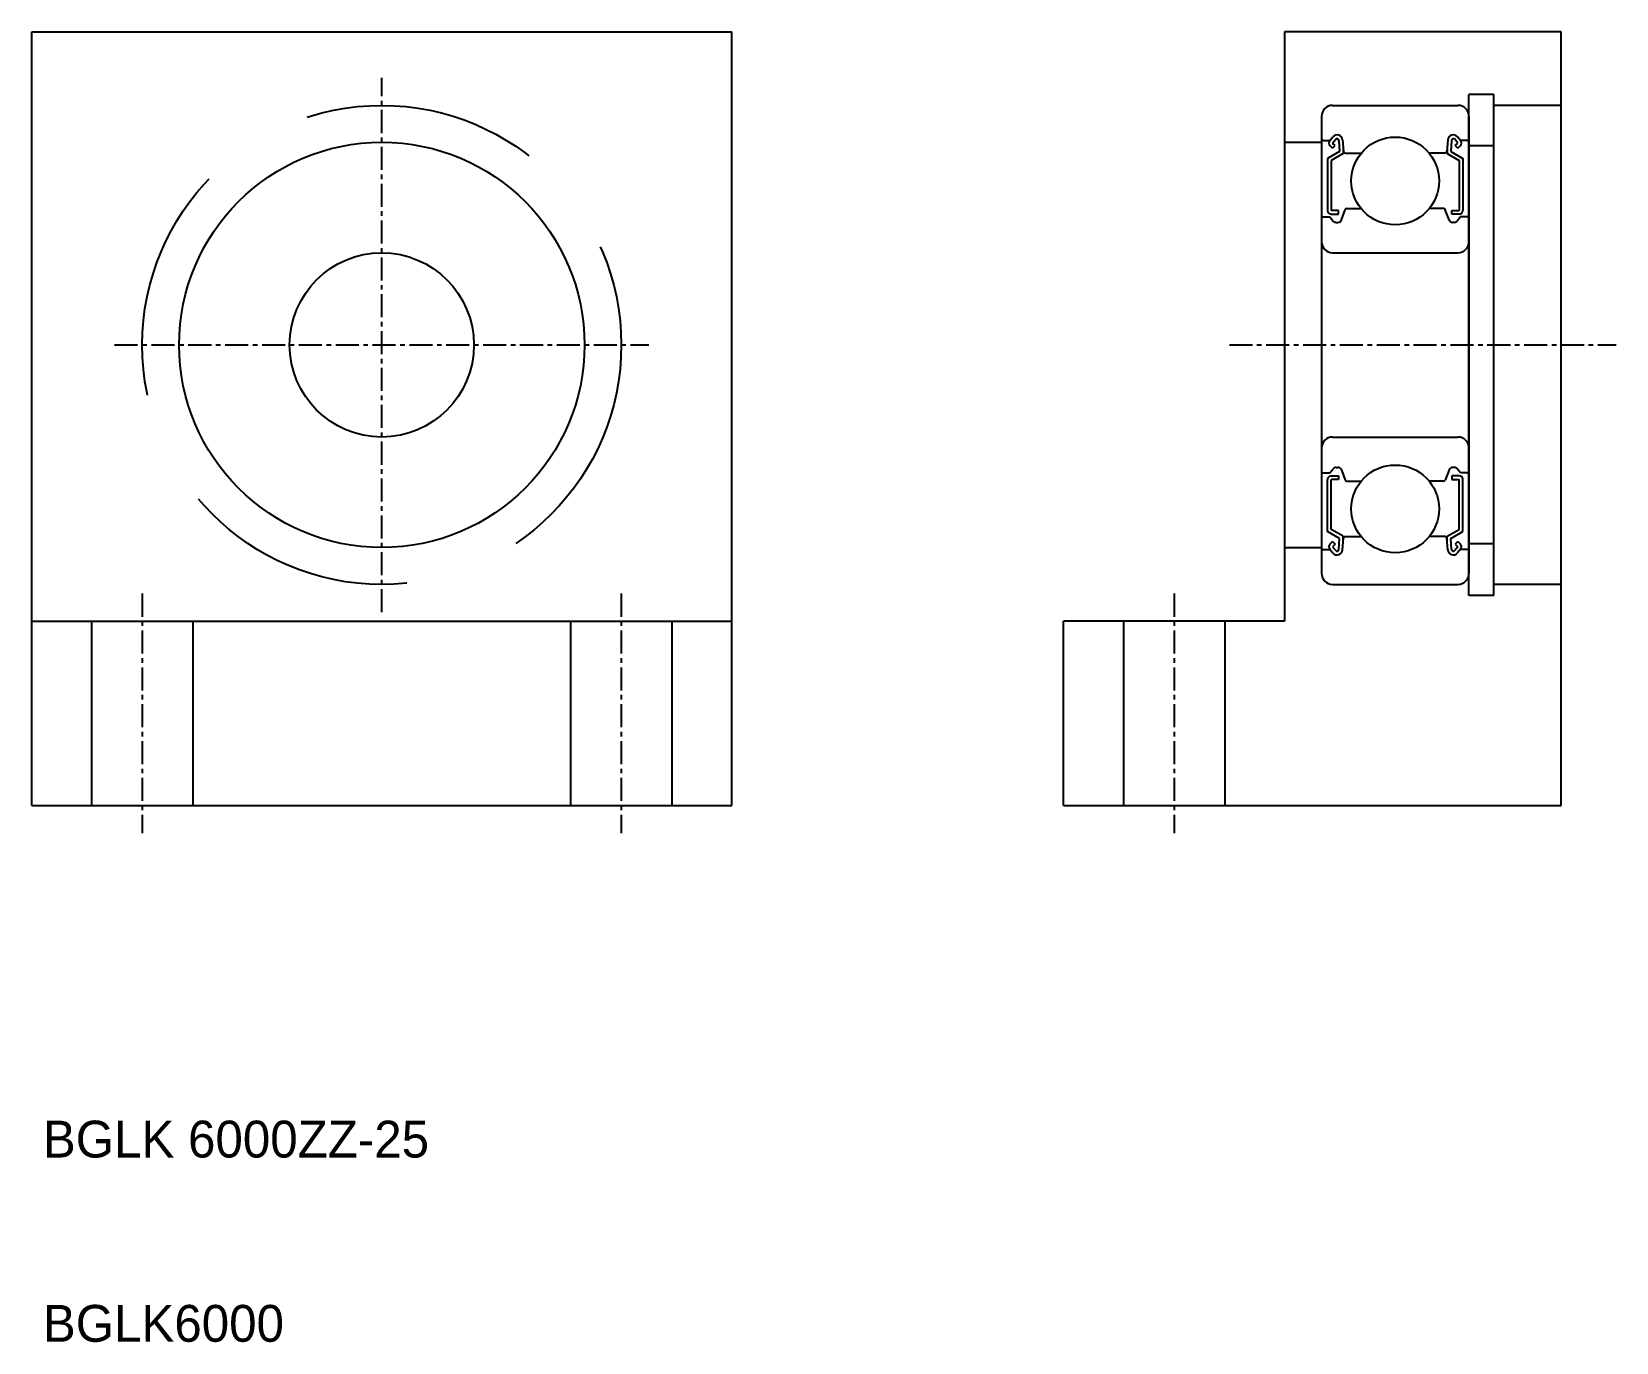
# Model space of a CAD drawing. Extents: x 93.6 to 179.6, y 66.9 to 138.1.
import ezdxf

# ---------------------------------------------------------------- set-up
doc = ezdxf.new("R2010")
doc.units = 0
doc.linetypes.add('CENTER', pattern=[2, 1.25, -0.25, 0.25, -0.25])
doc.linetypes.add('DASHED', pattern=[19.05, 12.7, -6.35])
doc.layers.get('0').update_dxf_attribs({"linetype": 'CONTINUOUS'})
doc.layers.add('CENTER', color=1, linetype='CENTER')

msp = doc.modelspace()

# ---------------------------------------------------------------- linework, layer by layer
for p, q in [((93.624, 96.082), (93.624, 138.082)), ((93.624, 138.082), (131.624, 138.082)), ((131.624, 96.082), (131.624, 138.082)), ((176.624, 138.082), (161.624, 138.082)), ((161.624, 138.082), (161.624, 106.082)), ((176.624, 96.082), (176.624, 138.082)), ((171.624, 107.482), (171.624, 134.682)), ((172.974, 134.682), (171.624, 134.682)), ((172.974, 107.482), (172.974, 134.682)), ((163.624, 133.482), (163.624, 108.682)), ((164.224, 134.082), (171.024, 134.082)), ((171.624, 133.482), (171.624, 108.682)), ((176.624, 134.082), (172.974, 134.082)), ((163.724, 132.182), (164.084, 132.182)), ((164.605, 131.583), (163.955, 131.207)), ((164.073, 132.168), (164.244, 132.373)), ((164.226, 131.757), (164.085, 131.899)), ((164.226, 132.04), (164.396, 132.242)), ((164.367, 131.899), (164.226, 132.04)), ((164.226, 131.757), (164.367, 131.899)), ((164.573, 132.183), (164.605, 131.583)), ((164.773, 132.206), (164.827, 131.573)), ((164.805, 131.828), (164.805, 131.467)), ((170.476, 132.206), (170.421, 131.573)), ((170.443, 131.828), (170.443, 131.467)), ((170.676, 132.183), (170.643, 131.583)), ((170.643, 131.583), (171.293, 131.207)), ((171.022, 132.04), (170.852, 132.242)), ((170.881, 131.899), (171.022, 132.04)), ((171.022, 131.757), (170.881, 131.899)), ((171.176, 132.168), (171.005, 132.373)), ((171.022, 131.757), (171.164, 131.899)), ((171.524, 132.182), (171.164, 132.182)), ((172.974, 131.882), (171.624, 131.882)), ((163.955, 131.207), (163.955, 128.382)), ((164.805, 131.467), (164.155, 131.092)), ((164.155, 131.092), (164.155, 128.382)), ((164.927, 131.482), (165.775, 131.482)), ((170.322, 131.482), (169.474, 131.482)), ((170.443, 131.467), (171.093, 131.092)), ((171.093, 131.092), (171.093, 128.382)), ((171.293, 131.207), (171.293, 128.382)), ((164.555, 128.382), (164.155, 128.382)), ((164.155, 128.182), (164.555, 128.182)), ((164.555, 128.182), (164.555, 128.382)), ((164.703, 127.864), (164.904, 128.416)), ((164.998, 128.482), (165.775, 128.482)), ((170.25, 128.482), (169.474, 128.482)), ((170.546, 127.864), (170.344, 128.416)), ((170.693, 128.182), (170.693, 128.382)), ((170.693, 128.382), (171.093, 128.382)), ((171.093, 128.182), (170.693, 128.182)), ((163.724, 128.032), (164.074, 128.032)), ((164.074, 128.032), (164.266, 127.804)), ((164.419, 127.732), (164.515, 127.732)), ((170.83, 127.732), (170.733, 127.732)), ((171.174, 128.032), (170.983, 127.804)), ((171.524, 128.032), (171.174, 128.032)), ((164.224, 126.082), (171.024, 126.082)), ((164.224, 116.082), (171.024, 116.082)), ((164.419, 114.432), (164.515, 114.432)), ((170.83, 114.432), (170.733, 114.432)), ((163.724, 114.132), (164.074, 114.132)), ((163.955, 110.957), (163.955, 113.782)), ((164.074, 114.132), (164.266, 114.361)), ((164.155, 113.982), (164.555, 113.982)), ((164.155, 111.072), (164.155, 113.782)), ((164.555, 113.782), (164.155, 113.782)), ((164.555, 113.982), (164.555, 113.782)), ((164.703, 114.3), (164.904, 113.748)), ((164.998, 113.682), (165.775, 113.682)), ((170.25, 113.682), (169.474, 113.682)), ((170.546, 114.3), (170.344, 113.748)), ((170.693, 113.982), (170.693, 113.782)), ((171.093, 113.982), (170.693, 113.982)), ((170.693, 113.782), (171.093, 113.782)), ((171.174, 114.132), (170.983, 114.361)), ((171.093, 111.072), (171.093, 113.782)), ((171.524, 114.132), (171.174, 114.132)), ((171.293, 110.957), (171.293, 113.782)), ((164.605, 110.581), (163.955, 110.957)), ((164.805, 110.697), (164.155, 111.072)), ((170.443, 110.697), (171.093, 111.072)), ((170.643, 110.581), (171.293, 110.957)), ((164.226, 110.407), (164.085, 110.266)), ((164.226, 110.407), (164.367, 110.265)), ((164.367, 110.265), (164.226, 110.124)), ((164.226, 110.124), (164.396, 109.922)), ((164.573, 109.981), (164.605, 110.581)), ((164.773, 109.958), (164.827, 110.591)), ((164.805, 110.336), (164.805, 110.697)), ((164.927, 110.682), (165.775, 110.682)), ((170.322, 110.682), (169.474, 110.682)), ((170.476, 109.958), (170.421, 110.591)), ((170.443, 110.336), (170.443, 110.697)), ((170.676, 109.981), (170.643, 110.581)), ((171.022, 110.124), (170.852, 109.922)), ((171.022, 110.407), (170.881, 110.265)), ((170.881, 110.265), (171.022, 110.124)), ((171.022, 110.407), (171.164, 110.266)), ((172.974, 110.282), (171.624, 110.282)), ((163.724, 109.982), (164.084, 109.982)), ((164.073, 109.996), (164.244, 109.791)), ((171.176, 109.996), (171.005, 109.791)), ((171.524, 109.982), (171.164, 109.982)), ((164.224, 108.082), (171.024, 108.082)), ((165.924, 108.082), (165.924, 108.082)), ((167.624, 108.082), (167.624, 108.082)), ((176.624, 108.082), (172.974, 108.082)), ((172.974, 107.482), (171.624, 107.482)), ((93.624, 106.082), (131.624, 106.082)), ((149.624, 96.082), (149.624, 106.082)), ((161.624, 106.082), (149.624, 106.082)), ((93.624, 96.082), (131.624, 96.082)), ((149.624, 96.082), (176.624, 96.082))]:
    msp.add_line(p, q)
at = {"color": 7, "linetype": 'CONTINUOUS'}
for p, q in [((161.624, 132.082), (163.624, 132.082)), ((161.624, 110.082), (163.624, 110.082))]:
    msp.add_line(p, q, dxfattribs=at)
at = {"color": 3, "linetype": 'DASHED'}
for p, q in [((96.874, 106.082), (96.874, 96.082)), ((102.374, 106.082), (102.374, 96.082)), ((122.874, 106.082), (122.874, 96.082)), ((128.374, 106.082), (128.374, 96.082)), ((152.874, 106.082), (152.874, 96.082)), ((158.374, 106.082), (158.374, 96.082))]:
    msp.add_line(p, q, dxfattribs=at)
msp.add_circle((112.624, 121.082), 13, dxfattribs=at)
for centre, radius in [((112.624, 121.082), 11), ((167.624, 129.982), 2.381), ((112.624, 121.082), 5), ((167.624, 112.182), 2.381)]:
    msp.add_circle(centre, radius)
for centre, radius, start, end in [((164.224, 133.482), 0.6, 90, 180), ((171.024, 133.482), 0.6, 0, 90), ((164.474, 132.18), 0.3, 4.93539, 140.13695), ((170.775, 132.18), 0.3, 39.86305, 175.06461), ((163.724, 132.282), 0.1, 180, 270), ((164.226, 132.04), 0.2, 140.13695, 225.00202), ((164.473, 132.178), 0.1, 3.10166, 139.95027), ((170.776, 132.178), 0.1, 40.04973, 176.89834), ((171.022, 132.04), 0.2, 314.99798, 39.86305), ((171.524, 132.282), 0.1, 270, 0), ((164.927, 131.582), 0.1, 184.93539, 270), ((170.322, 131.582), 0.1, 270, 355.06461), ((164.155, 128.382), 0.2, 180, 270), ((164.998, 128.382), 0.1, 90, 159.99156), ((170.25, 128.382), 0.1, 20.00844, 90), ((171.093, 128.382), 0.2, 270, 0), ((163.724, 127.932), 0.1, 90, 180.81025), ((164.419, 127.932), 0.2, 219.97618, 270), ((164.515, 127.932), 0.2, 270, 339.99156), ((170.733, 127.932), 0.2, 200.00844, 270), ((170.83, 127.932), 0.2, 270, 320.02382), ((171.524, 127.932), 0.1, 359.18975, 90), ((164.224, 126.682), 0.6, 180, 270), ((171.024, 126.682), 0.6, 270, 0), ((164.224, 115.482), 0.6, 90, 180), ((171.024, 115.482), 0.6, 0, 90), ((164.419, 114.232), 0.2, 90, 140.02382), ((164.515, 114.232), 0.2, 20.00844, 90), ((170.733, 114.232), 0.2, 90, 159.99156), ((170.83, 114.232), 0.2, 39.97618, 90), ((163.724, 114.232), 0.1, 179.18975, 270), ((164.155, 113.782), 0.2, 90, 180), ((164.998, 113.782), 0.1, 200.00844, 270), ((170.25, 113.782), 0.1, 270, 339.99156), ((171.093, 113.782), 0.2, 0, 90), ((171.524, 114.232), 0.1, 270, 0.81025), ((164.226, 110.124), 0.2, 134.99798, 219.86305), ((164.927, 110.582), 0.1, 90, 175.06461), ((170.322, 110.582), 0.1, 4.93539, 90), ((171.022, 110.124), 0.2, 320.13695, 45.00202), ((163.724, 109.882), 0.1, 90, 180), ((164.474, 109.984), 0.3, 219.86305, 355.06461), ((164.473, 109.986), 0.1, 220.04973, 356.89834), ((170.775, 109.984), 0.3, 184.93539, 320.13695), ((170.776, 109.986), 0.1, 183.10166, 319.95027), ((171.524, 109.882), 0.1, 0, 90), ((164.224, 108.682), 0.6, 180, 270), ((171.024, 108.682), 0.6, 270, 0)]:
    msp.add_arc(centre, radius, start, end)
at = {"layer": 'CENTER', "color": 1, "linetype": 'CENTER'}
for p, q in [((112.624, 106.582), (112.624, 135.582)), ((98.124, 121.082), (127.124, 121.082)), ((158.624, 121.082), (179.624, 121.082)), ((99.624, 107.582), (99.624, 94.582)), ((125.624, 107.582), (125.624, 94.582)), ((155.624, 107.582), (155.624, 94.582))]:
    msp.add_line(p, q, dxfattribs=at)

# ---------------------------------------------------------------- texts
for s, p in [('BGLK 6000ZZ-25', (94.231, 76.977)), ('BGLK6000', (94.231, 66.977))]:
    msp.add_text(s, height=2).set_placement(p)

doc.saveas('drawing.dxf')
